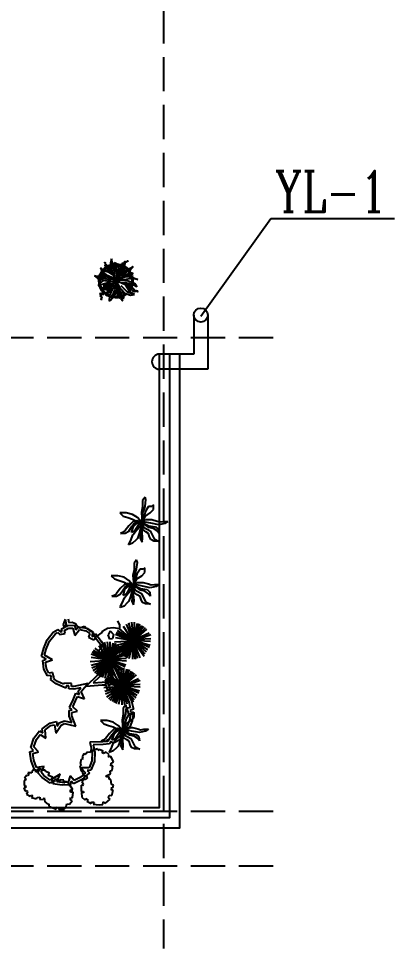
# Model space of a CAD drawing. Header units: millimetres. Extents: x -807114 to -50119, y -468455 to -61603.
# Drawn here: x -237929 to -235184, y -230312 to -223522 of the extents above; entities that cross this region are included whole.
import ezdxf

# ---------------------------------------------------------------- set-up
doc = ezdxf.new("R2010")
doc.units = ezdxf.units.MM
doc.header["$LTSCALE"] = 1000
doc.linetypes.add('DASH', pattern=[0.35, 0.25, -0.1])
for name, color, linetype in [('FF-FIXT', 31, 'Continuous'), ('FF-PLANTS', 86, 'Continuous'), ('PUB_DIM', 3, 'Continuous'), ('TWT_TEXT', 7, 'Continuous'), ('YHJ_符号', 3, 'Continuous'), ('厨卫', 134, 'Continuous'), ('建-轴', 1, 'Continuous')]:
    doc.layers.add(name, color=color, linetype=linetype)
doc.styles.add('_TWT_SERIAL', font='COMPLEX', dxfattribs={"width": 0.8, "height": 3.5, "bigfont": 'HZTXT'})

# ---------------------------------------------------------------- blocks, each defined once
blk = doc.blocks.new('A$C0744269B')
at = {"color": 0, "linetype": 'ByBlock', "extrusion": (0, 0, -1)}
for p, q in [((-359, 432), (-357, 447)), ((-357, 447), (-351, 433)), ((130, 437), (139, 444)), ((139, 444), (135, 433)), ((142, 450), (138, 465)), ((138, 465), (145, 461)), ((158, 448), (143, 448)), ((145, 461), (146, 467)), ((146, 467), (149, 463)), ((149, 463), (158, 470)), ((160, 456), (153, 455)), ((153, 455), (158, 448)), ((158, 470), (154, 459)), ((154, 459), (160, 456)), ((-390, 350), (-370, 351)), ((-373, 341), (-390, 350)), ((-371, 308), (-389, 311)), ((-389, 311), (-375, 299)), ((-375, 299), (-382, 290)), ((-382, 290), (-371, 293)), ((-378, 333), (-373, 341)), ((-369, 337), (-378, 333)), ((-371, 293), (-373, 280)), ((-373, 280), (-351, 291)), ((-371, 425), (-361, 428)), ((-354, 413), (-371, 425)), ((-370, 351), (-371, 362)), ((-371, 362), (-364, 353)), ((-370, 317), (-371, 308)), ((-349, 339), (-370, 323)), ((-370, 323), (-369, 337)), ((-365, 309), (-370, 317)), ((-361, 428), (-366, 433)), ((-366, 433), (-359, 432)), ((-365, 384), (-355, 387)), ((-348, 372), (-365, 384)), ((-357, 320), (-365, 309)), ((-364, 353), (-358, 364)), ((-355, 387), (-360, 392)), ((-360, 392), (-353, 391)), ((-358, 364), (-348, 342)), ((-350, 295), (-357, 320)), ((-354, 224), (-328, 229)), ((-330, 216), (-354, 224)), ((-353, 391), (-351, 406)), ((-351, 433), (-343, 436)), ((-337, 427), (-351, 413)), ((-351, 406), (-345, 392)), ((-343, 436), (-348, 429)), ((-348, 429), (-337, 427)), ((-335, 310), (-347, 307)), ((-347, 307), (-330, 291)), ((-345, 392), (-337, 395)), ((-332, 386), (-345, 372)), ((-337, 395), (-342, 388)), ((-342, 388), (-332, 386)), ((-331, 315), (-341, 319)), ((-341, 319), (-335, 310)), ((-324, 333), (-331, 315)), ((-328, 229), (-331, 244)), ((-331, 244), (-320, 233)), ((-326, 291), (-305, 306)), ((-321, 315), (-324, 333)), ((-312, 317), (-321, 315)), ((-307, 273), (-320, 271)), ((-320, 271), (-304, 254)), ((-320, 233), (-314, 249)), ((-318, 309), (-312, 317)), ((-305, 306), (-318, 309)), ((-314, 249), (-296, 222)), ((-303, 278), (-313, 283)), ((-313, 283), (-307, 273)), ((-295, 296), (-303, 278)), ((-300, 254), (-278, 267)), ((-293, 278), (-295, 296)), ((-284, 279), (-293, 278)), ((-291, 272), (-284, 279)), ((-278, 267), (-291, 272)), ((-220, 209), (-234, 222)), ((-234, 222), (-229, 203)), ((-196, 233), (-220, 209)), ((-204, 202), (-196, 233)), ((49, 329), (40, 345)), ((40, 345), (57, 335)), ((40, 325), (49, 329)), ((50, 322), (40, 325)), ((41, 311), (50, 322)), ((67, 312), (41, 311)), ((57, 335), (63, 344)), ((66, 271), (57, 288)), ((57, 288), (74, 277)), ((57, 267), (66, 271)), ((67, 264), (57, 267)), ((58, 254), (67, 264)), ((85, 254), (58, 254)), ((68, 398), (60, 397)), ((60, 397), (68, 393)), ((68, 393), (60, 387)), ((60, 387), (77, 381)), ((63, 344), (63, 332)), ((63, 332), (75, 338)), ((75, 401), (67, 412)), ((67, 412), (68, 398)), ((75, 338), (71, 314)), ((74, 277), (80, 286)), ((81, 405), (75, 401)), ((77, 317), (76, 292)), ((88, 309), (77, 317)), ((79, 398), (81, 405)), ((89, 400), (79, 398)), ((79, 290), (105, 284)), ((80, 383), (89, 400)), ((80, 286), (80, 275)), ((80, 275), (92, 280)), ((84, 353), (83, 335)), ((92, 348), (84, 353)), ((85, 333), (105, 329)), ((96, 382), (88, 387)), ((88, 387), (89, 369)), ((90, 320), (88, 309)), ((92, 280), (88, 256)), ((94, 310), (90, 320)), ((91, 367), (111, 364)), ((94, 356), (92, 348)), ((97, 348), (94, 356)), ((113, 317), (94, 310)), ((97, 391), (96, 382)), ((101, 383), (97, 391)), ((111, 353), (97, 348)), ((99, 296), (109, 297)), ((105, 284), (99, 296)), ((105, 329), (100, 338)), ((100, 338), (107, 338)), ((115, 390), (101, 383)), ((101, 302), (113, 317)), ((109, 297), (101, 302)), ((102, 342), (111, 353)), ((107, 338), (102, 342)), ((105, 373), (113, 374)), ((111, 364), (105, 373)), ((107, 378), (115, 390)), ((113, 374), (107, 378)), ((121, 408), (112, 413)), ((112, 413), (113, 395)), ((116, 393), (135, 390)), ((123, 424), (119, 439)), ((119, 439), (126, 436)), ((122, 416), (121, 408)), ((126, 409), (122, 416)), ((139, 423), (124, 422)), ((126, 436), (127, 442)), ((139, 415), (126, 409)), ((127, 442), (130, 437)), ((130, 399), (137, 400)), ((135, 390), (130, 399)), ((131, 403), (139, 415)), ((137, 400), (131, 403)), ((141, 431), (134, 429)), ((134, 429), (139, 423)), ((135, 433), (141, 431)), ((404, 239), (394, 238)), ((394, 238), (405, 224)), ((407, 242), (400, 246)), ((400, 246), (404, 239)), ((415, 255), (407, 242)), ((408, 224), (426, 232)), ((417, 223), (408, 207)), ((415, 241), (415, 255)), ((422, 241), (415, 241)), ((417, 236), (422, 241)), ((426, 232), (417, 236)), ((421, 214), (417, 223)), ((427, 242), (437, 243)), ((441, 229), (427, 242)), ((437, 243), (433, 250)), ((433, 250), (440, 247)), ((440, 247), (444, 261)), ((444, 261), (447, 247)), ((459, 239), (444, 228)), ((447, 247), (456, 248)), ((456, 248), (450, 242)), ((450, 242), (459, 239)), ((467, 233), (473, 247)), ((479, 222), (467, 230)), ((473, 247), (477, 240)), ((477, 240), (480, 245)), ((486, 227), (479, 230)), ((479, 230), (479, 222)), ((480, 245), (481, 239)), ((481, 239), (492, 240)), ((492, 240), (482, 233)), ((482, 233), (486, 227)), ((497, 243), (503, 257)), ((510, 232), (497, 240)), ((503, 257), (507, 250)), ((507, 250), (511, 255)), ((516, 237), (510, 240)), ((510, 240), (510, 232)), ((511, 255), (511, 249)), ((511, 249), (522, 250)), ((522, 250), (512, 243)), ((512, 243), (516, 237)), ((-335, 205), (-330, 216)), ((-323, 211), (-335, 205)), ((-297, 172), (-325, 156)), ((-325, 156), (-291, 156)), ((-322, 194), (-323, 211)), ((-298, 218), (-322, 194)), ((-290, 180), (-306, 185)), ((-306, 185), (-297, 172)), ((-261, 133), (-302, 115)), ((-302, 115), (-282, 105)), ((-282, 105), (-294, 94)), ((-294, 94), (-278, 94)), ((-255, 178), (-292, 203)), ((-292, 203), (-290, 180)), ((-291, 156), (-291, 137)), ((-291, 137), (-281, 153)), ((-281, 153), (-268, 134)), ((-278, 94), (-280, 62)), ((-280, 62), (-261, 91)), ((-268, 134), (-253, 172)), ((-261, 91), (-245, 81)), ((-231, 99), (-255, 133)), ((-245, 81), (-253, 99)), ((-253, 99), (-231, 99)), ((-229, 203), (-251, 207)), ((-251, 207), (-234, 169)), ((-212, 137), (-240, 121)), ((-240, 121), (-207, 121)), ((-228, 167), (-185, 177)), ((-205, 146), (-221, 151)), ((-221, 151), (-212, 137)), ((-170, 144), (-207, 168)), ((-207, 168), (-205, 146)), ((-207, 121), (-206, 102)), ((-206, 102), (-196, 118)), ((-188, 199), (-204, 202)), ((-203, 191), (-188, 199)), ((-185, 177), (-203, 191)), ((-196, 118), (-183, 100)), ((-183, 100), (-168, 138)), ((-154, 111), (-176, 115)), ((-176, 115), (-159, 77)), ((-145, 117), (-159, 130)), ((-159, 130), (-154, 111)), ((-153, 75), (-110, 85)), ((-142, 119), (-145, 117)), ((-128, 99), (-123, 101)), ((-110, 85), (-128, 99)), ((252, 104), (225, 84)), ((225, 84), (242, 79)), ((242, 79), (234, 69)), ((234, 69), (246, 72)), ((266, 141), (242, 137)), ((242, 137), (266, 128)), ((246, 72), (250, 48)), ((250, 48), (259, 72)), ((281, 83), (257, 104)), ((259, 72), (273, 67)), ((266, 128), (261, 114)), ((261, 114), (273, 123)), ((274, 145), (264, 153)), ((264, 153), (266, 141)), ((264, 79), (281, 83)), ((273, 67), (264, 79)), ((273, 123), (277, 106)), ((279, 162), (274, 145)), ((277, 106), (299, 129)), ((298, 134), (279, 162)), ((310, 118), (282, 98)), ((282, 98), (299, 94)), ((299, 94), (292, 84)), ((292, 84), (304, 86)), ((311, 160), (297, 157)), ((297, 157), (310, 151)), ((310, 151), (298, 139)), ((298, 139), (329, 132)), ((304, 86), (308, 62)), ((322, 166), (306, 185)), ((306, 185), (311, 160)), ((308, 62), (317, 86)), ((338, 97), (315, 119)), ((317, 86), (331, 81)), ((331, 174), (322, 166)), ((322, 93), (338, 97)), ((331, 81), (322, 93)), ((330, 162), (331, 174)), ((347, 167), (330, 162)), ((333, 135), (347, 167)), ((335, 188), (348, 191)), ((357, 173), (335, 188)), ((348, 191), (342, 199)), ((342, 199), (351, 197)), ((351, 197), (354, 216)), ((368, 171), (353, 152)), ((354, 216), (362, 198)), ((354, 148), (372, 129)), ((378, 189), (361, 172)), ((362, 198), (372, 201)), ((372, 201), (365, 192)), ((365, 192), (378, 189)), ((372, 159), (368, 171)), ((381, 167), (372, 159)), ((372, 129), (374, 142)), ((374, 142), (382, 137)), ((378, 156), (381, 167)), ((397, 151), (378, 156)), ((379, 146), (397, 151)), ((382, 137), (379, 146)), ((395, 197), (383, 183)), ((384, 180), (397, 165)), ((398, 188), (395, 197)), ((397, 165), (399, 175)), ((404, 194), (398, 188)), ((399, 175), (405, 171)), ((402, 186), (404, 194)), ((417, 182), (402, 186)), ((403, 178), (417, 182)), ((405, 171), (403, 178)), ((409, 204), (423, 191)), ((427, 220), (421, 214)), ((423, 191), (423, 201)), ((423, 201), (430, 198)), ((426, 212), (427, 220)), ((441, 209), (426, 212)), ((427, 204), (441, 209)), ((430, 198), (427, 204)), ((-384, -132), (-412, -148)), ((-412, -148), (-378, -148)), ((-377, -124), (-393, -119)), ((-393, -119), (-384, -132)), ((-342, -126), (-379, -101)), ((-379, -101), (-377, -124)), ((-378, -148), (-378, -167)), ((-378, -167), (-368, -151)), ((-368, -151), (-355, -170)), ((-355, -170), (-339, -131)), ((-307, -147), (-348, -165)), ((-348, -165), (-327, -175)), ((-327, -175), (-340, -186)), ((-340, -186), (-324, -186)), ((-316, -101), (-338, -97)), ((-338, -97), (-321, -135)), ((-324, -186), (-325, -218)), ((-325, -218), (-307, -190)), ((-306, -95), (-320, -82)), ((-320, -82), (-316, -101)), ((-315, -136), (-272, -127)), ((-307, -190), (-291, -199)), ((-283, -71), (-306, -95)), ((-277, -181), (-301, -148)), ((-299, -182), (-277, -181)), ((-291, -199), (-299, -182)), ((-291, -102), (-283, -71)), ((-275, -105), (-291, -102)), ((-290, -113), (-275, -105)), ((-272, -127), (-290, -113)), ((36, -196), (54, -195)), ((59, -221), (36, -196)), ((54, -195), (48, -184)), ((48, -184), (60, -189)), ((60, -189), (69, -166)), ((91, -207), (64, -223)), ((69, -166), (72, -192)), ((72, -192), (87, -190)), ((87, -190), (75, -200)), ((75, -200), (91, -207)), ((93, -227), (84, -213)), ((84, -213), (116, -213)), ((119, -217), (125, -251)), ((258, -117), (242, -111)), ((242, -111), (248, -142)), ((253, -144), (287, -144)), ((266, -114), (258, -102)), ((258, -102), (258, -117)), ((288, -100), (266, -114)), ((300, -138), (272, -158)), ((272, -158), (289, -162)), ((276, -131), (288, -127)), ((287, -144), (276, -131)), ((277, -122), (288, -100)), ((288, -127), (277, -122)), ((289, -162), (282, -172)), ((282, -172), (294, -170)), ((294, -170), (298, -194)), ((298, -194), (307, -170)), ((328, -159), (305, -137)), ((307, -170), (321, -174)), ((312, -162), (328, -159)), ((321, -174), (312, -162)), ((333, -119), (317, -112)), ((317, -112), (323, -143)), ((328, -146), (362, -146)), ((341, -116), (333, -104)), ((333, -104), (333, -119)), ((363, -102), (341, -116)), ((372, -150), (347, -171)), ((347, -175), (363, -206)), ((351, -132), (363, -129)), ((362, -146), (351, -132)), ((352, -124), (363, -102)), ((363, -129), (352, -124)), ((363, -206), (370, -190)), ((370, -190), (379, -199)), ((373, -168), (372, -150)), ((386, -160), (373, -168)), ((379, -199), (378, -186)), ((378, -186), (402, -186)), ((380, -173), (386, -160)), ((402, -186), (380, -173)), ((-262, -425), (-278, -429)), ((-278, -429), (-271, -434)), ((-271, -434), (-276, -437)), ((-276, -437), (-271, -438)), ((-259, -368), (-273, -370)), ((-273, -370), (-259, -376)), ((-271, -438), (-273, -449)), ((-273, -449), (-265, -440)), ((-265, -440), (-260, -445)), ((-263, -342), (-249, -337)), ((-249, -344), (-263, -342)), ((-248, -397), (-263, -401)), ((-263, -401), (-257, -406)), ((-259, -376), (-262, -384)), ((-262, -384), (-255, -379)), ((-257, -406), (-262, -409)), ((-262, -409), (-256, -410)), ((-260, -445), (-262, -438)), ((-262, -438), (-254, -439)), ((-254, -366), (-260, -361)), ((-260, -361), (-259, -368)), ((-254, -439), (-260, -426)), ((-256, -410), (-259, -421)), ((-259, -421), (-251, -412)), ((-255, -379), (-253, -388)), ((-252, -356), (-254, -366)), ((-253, -388), (-240, -375)), ((-249, -337), (-252, -329)), ((-252, -329), (-245, -334)), ((-240, -372), (-252, -356)), ((-251, -412), (-246, -416)), ((-250, -351), (-249, -344)), ((-244, -347), (-250, -351)), ((-246, -416), (-247, -410)), ((-247, -410), (-240, -411)), ((-240, -411), (-246, -398)), ((-245, -334), (-243, -324)), ((-241, -356), (-244, -347)), ((-243, -324), (-230, -337)), ((-230, -340), (-241, -356)), ((-225, -317), (-238, -319)), ((-238, -319), (-225, -325)), ((-231, -349), (-214, -342)), ((-223, -355), (-231, -349)), ((-230, -360), (-223, -355)), ((-221, -360), (-230, -360)), ((-225, -325), (-228, -333)), ((-228, -333), (-221, -328)), ((-220, -315), (-226, -310)), ((-226, -310), (-225, -317)), ((-221, -328), (-219, -337)), ((-221, -374), (-221, -360)), ((-214, -362), (-221, -374)), ((-217, -305), (-220, -315)), ((-219, -337), (-206, -324)), ((-206, -321), (-217, -305)), ((-196, -288), (-215, -288)), ((-215, -288), (-198, -298)), ((-208, -366), (-214, -362)), ((-212, -343), (-200, -360)), ((-200, -360), (-210, -359)), ((-210, -359), (-208, -366)), ((-198, -298), (-203, -308)), ((-203, -308), (-193, -303)), ((-190, -286), (-196, -279)), ((-196, -279), (-196, -288)), ((-193, -303), (-192, -316)), ((-192, -316), (-173, -301)), ((-184, -273), (-190, -286)), ((-173, -297), (-184, -273)), ((-173, -308), (-151, -296)), ((-161, -314), (-173, -308)), ((-170, -321), (-161, -314)), ((-159, -320), (-170, -321)), ((-157, -340), (-159, -320)), ((-157, -266), (-135, -254)), ((-145, -272), (-157, -266)), ((-149, -323), (-157, -340)), ((-154, -279), (-145, -272)), ((-143, -278), (-154, -279)), ((-141, -327), (-149, -323)), ((-148, -298), (-131, -318)), ((-131, -318), (-145, -318)), ((-145, -318), (-141, -327)), ((-141, -298), (-143, -278)), ((-133, -281), (-141, -298)), ((-124, -285), (-133, -281)), ((-132, -256), (-115, -276)), ((-115, -276), (-128, -276)), ((-128, -276), (-124, -285)), ((31, -259), (48, -258)), ((53, -284), (31, -259)), ((48, -258), (43, -247)), ((43, -247), (54, -252)), ((54, -252), (63, -229)), ((86, -270), (58, -286)), ((63, -229), (67, -255)), ((67, -255), (81, -253)), ((81, -253), (70, -263)), ((70, -263), (86, -270)), ((79, -230), (93, -227)), ((92, -236), (79, -230)), ((82, -260), (92, -236)), ((102, -245), (82, -260)), ((106, -310), (83, -284)), ((83, -284), (101, -284)), ((84, -345), (99, -342)), ((98, -351), (84, -345)), ((88, -375), (98, -351)), ((107, -360), (88, -375)), ((99, -342), (89, -328)), ((89, -328), (121, -328)), ((101, -284), (95, -272)), ((95, -272), (107, -277)), ((109, -255), (102, -245)), ((107, -277), (116, -255)), ((114, -370), (107, -360)), ((110, -242), (109, -255)), ((125, -251), (110, -242)), ((138, -296), (111, -312)), ((116, -357), (114, -370)), ((116, -255), (119, -280)), ((131, -365), (116, -357)), ((140, -374), (116, -383)), ((116, -383), (127, -390)), ((119, -280), (134, -279)), ((127, -390), (120, -396)), ((120, -396), (129, -396)), ((134, -279), (122, -288)), ((122, -288), (138, -296)), ((146, -337), (124, -314)), ((124, -332), (131, -365)), ((125, -309), (145, -281)), ((129, -396), (128, -415)), ((128, -415), (139, -399)), ((139, -399), (149, -405)), ((157, -394), (144, -374)), ((149, -405), (144, -394)), ((144, -394), (157, -394)), ((145, -281), (149, -298)), ((162, -408), (145, -419)), ((145, -419), (154, -422)), ((150, -320), (146, -337)), ((149, -298), (159, -290)), ((154, -422), (149, -427)), ((149, -427), (156, -427)), ((162, -329), (150, -320)), ((156, -427), (157, -441)), ((159, -290), (157, -302)), ((157, -302), (181, -306)), ((181, -306), (157, -315)), ((157, -315), (162, -329)), ((157, -441), (164, -427)), ((171, -405), (164, -389)), ((164, -427), (172, -431)), ((165, -386), (181, -375)), ((177, -422), (165, -408)), ((167, -423), (177, -422)), ((172, -431), (167, -423)), ((176, -397), (171, -405)), ((181, -404), (176, -397)), ((181, -375), (180, -385)), ((180, -385), (187, -382)), ((196, -395), (181, -396)), ((181, -396), (181, -404)), ((187, -382), (184, -388)), ((184, -388), (196, -395)), ((210, -446), (193, -456)), ((193, -456), (203, -460)), ((203, -460), (198, -465)), ((198, -465), (205, -464)), ((205, -464), (206, -478)), ((206, -478), (213, -465)), ((225, -460), (213, -446)), ((213, -465), (220, -468)), ((216, -461), (225, -460)), ((220, -468), (216, -461)), ((249, -448), (235, -453)), ((235, -456), (237, -471)), ((237, -471), (243, -465)), ((243, -465), (245, -470)), ((245, -470), (247, -465)), ((247, -456), (249, -448)), ((254, -454), (247, -456)), ((247, -465), (257, -468)), ((249, -459), (254, -454)), ((257, -468), (249, -459)), ((262, -472), (265, -487)), ((276, -464), (263, -470)), ((265, -487), (270, -481)), ((270, -481), (273, -486)), ((273, -486), (274, -481)), ((274, -481), (285, -484)), ((275, -472), (276, -464)), ((281, -471), (275, -472)), ((277, -475), (281, -471)), ((285, -484), (277, -475))]:
    blk.add_line(p, q, dxfattribs=at)
at = {"color": 0, "extrusion": (0, 0, -1)}
for p, q in [((-158, 344), (-165, 480)), ((-142, 112), (-227, 297)), ((-227, 297), (-99, 210)), ((-102, 215), (-158, 344)), ((28, 242), (11, 169)), ((25, 73), (56, 241)), ((31, 343), (28, 242)), ((56, 241), (31, 343)), ((135, 306), (54, 174)), ((87, 157), (207, 289)), ((169, 427), (135, 306)), ((140, 215), (180, 309)), ((180, 309), (169, 427)), ((207, 289), (342, 333)), ((325, 254), (231, 93)), ((436, 318), (325, 254)), ((342, 333), (436, 318)), ((-405, 75), (-428, 113)), ((-428, 113), (-354, 83)), ((-326, 4), (-405, 75)), ((-354, 83), (-222, 38)), ((-260, -17), (-326, 4)), ((-290, -21), (-160, 10)), ((-152, 31), (-239, 100)), ((-239, 100), (-139, 64)), ((-222, 38), (-109, 12)), ((0, 0), (-184, -88)), ((-160, 10), (-79, 13)), ((-137, 16), (-152, 31)), ((3, 17), (-142, 112)), ((-139, 64), (-41, 52)), ((-40, 125), (-102, 215)), ((-85, -178), (0, 0)), ((-79, 13), (0, 0)), ((0, 0), (-40, 125)), ((0, 0), (87, 157)), ((112, 38), (0, 0)), ((198, -30), (0, 0)), ((0, 0), (62, -139)), ((66, -19), (0, 0)), ((0, 0), (20, -147)), ((54, 174), (24, 72)), ((231, 93), (112, 38)), ((255, 45), (142, 52)), ((408, 83), (255, 45)), ((289, -9), (440, 45)), ((496, 139), (408, 83)), ((440, 45), (496, 139)), ((-512, -123), (-440, -66)), ((-455, -108), (-512, -123)), ((-322, -110), (-455, -108)), ((-440, -66), (-290, -21)), ((-375, -314), (-323, -195)), ((-323, -195), (-244, -128)), ((-184, -88), (-322, -110)), ((-244, -128), (-57, -27)), ((-96, -160), (-166, -228)), ((-119, -316), (-85, -178)), ((20, -147), (-6, -285)), ((53, -292), (19, -154)), ((62, -139), (157, -270)), ((138, -98), (66, -19)), ((102, -53), (221, -110)), ((128, -22), (289, -9)), ((187, -266), (138, -98)), ((289, -182), (150, -76)), ((153, -141), (222, -243)), ((353, -59), (198, -30)), ((221, -110), (355, -101)), ((331, -262), (289, -182)), ((515, -41), (353, -59)), ((355, -101), (515, -41)), ((-166, -228), (-288, -263)), ((-288, -263), (-159, -261)), ((-159, -261), (-108, -238)), ((-133, -437), (-119, -316)), ((-112, -529), (-133, -437)), ((-6, -285), (-98, -451)), ((5, -395), (-43, -447)), ((-43, -447), (36, -405)), ((5, -229), (5, -395)), ((36, -405), (53, -292)), ((157, -270), (204, -441)), ((204, -441), (187, -266)), ((222, -243), (404, -348)), ((404, -348), (331, -262)), ((-98, -451), (-112, -529))]:
    blk.add_line(p, q, dxfattribs=at)
at = {"color": 250, "extrusion": (0, 0, -1)}
for p, q in [((-122, 146), (-182, 246)), ((-80, 318), (-134, 408)), ((-38, 207), (-80, 318)), ((269, 264), (120, 108)), ((396, 311), (269, 264)), ((-59, 90), (-122, 146)), ((-14, 88), (-38, 207)), ((-397, -80), (-455, -91)), ((-251, -53), (-397, -80)), ((-375, -314), (-314, -215)), ((-314, -215), (-245, -159)), ((-170, -208), (-271, -235)), ((-112, -17), (-251, -53)), ((-82, -152), (-170, -208)), ((-106, -94), (-49, -73)), ((-23, -110), (-49, -271)), ((35, -29), (87, -103)), ((87, -103), (143, -215)), ((168, -119), (236, -216)), ((236, -216), (327, -283)), ((-271, -235), (-375, -314)), ((-112, -399), (-118, -457)), ((-49, -271), (-112, -399))]:
    blk.add_line(p, q, dxfattribs=at)
at = {"color": 250, "linetype": 'ByBlock', "extrusion": (0, 0, -1)}
blk.add_line((-245, -159), (-106, -94), dxfattribs=at)
at = {"color": 0}
blk.add_ellipse((-440, 118), major_axis=(-140, 435), ratio=0.990582, start_param=4.181898, end_param=5.319375, dxfattribs=at)
at = {"color": 250, "linetype": 'ByBlock'}
for centre, major_axis, start_param, end_param in [((-7, -7), (386, 124), 1.654863, 2.552642), ((-7, -7), (359, 115), 1.660921, 2.566933), ((-7, -7), (385, 125), 0.846774, 1.438868), ((-7, -7), (359, 115), 0.865416, 1.40833), ((-7, -7), (267, 267), 0.151631, 0.281239), ((-7, -7), (286, 286), 0.080212, 0.299878), ((-7, -7), (286, 286), 5.70879, 6.146281), ((-7, -7), (286, 286), 2.150878, 2.47792), ((-7, -7), (267, 267), 2.190322, 2.486133), ((-7, -7), (267, 267), 5.723865, 6.103747), ((-7, -7), (267, 267), 5.397197, 5.538305), ((-7, -7), (286, 286), 5.391682, 5.579551), ((-7, -7), (286, 286), 2.610321, 2.968412), ((-7, -7), (267, 267), 2.635733, 2.906746), ((-7, -7), (267, 267), 4.928983, 5.22161), ((-7, -7), (286, 286), 4.881681, 5.305549), ((-7, -7), (385, 126), 3.536726, 4.095681), ((-7, -7), (360, 114), 3.542796, 4.065428), ((-7, -7), (286, 286), 3.759892, 3.90211), ((-7, -7), (267, 267), 3.794436, 3.938848), ((-7, -7), (286, 286), 3.972707, 4.400456), ((12, -1), (267, 267), 4.101574, 4.41923), ((-7, -7), (286, 286), 4.447205, 4.741499), ((-7, -7), (267, 267), 4.515141, 4.708751)]:
    blk.add_ellipse(centre, major_axis=major_axis, ratio=1, start_param=start_param, end_param=end_param, dxfattribs=at)
blk = doc.blocks.new('A$C6C2A2E21')
at = {"color": 3}
for p, q in [((66.2, 885.2, 0), (163.7, 799.3, 0)), ((76, 896.9, 0), (163.6, 796.2, 0)), ((103.6, 914.9, 0), (158.3, 799.2, 0)), ((115.9, 926.9, 0), (164.4, 796.1, 0)), ((145.9, 926.5, 0), (153.9, 795.7, 0)), ((243.8, 897.2, 0), (154.3, 798.4, 0)), ((193.9, 922.6, 0), (154.7, 793.2, 0)), ((207.9, 917.9, 0), (156.3, 796.8, 0)), ((164.7, 926, 0), (156.6, 795.6, 0)), ((256.4, 884.9, 0), (159.7, 797.9, 0)), ((225.4, 906, 0), (160, 798.2, 0)), ((33.6, 827.8, 0), (163, 800.1, 0)), ((35.4, 846, 0), (157.3, 797.9, 0)), ((38.7, 842.2, 0), (158.9, 798, 0)), ((47.5, 860.1, 0), (161.5, 797.3, 0)), ((56.1, 873.9, 0), (157.9, 799, 0)), ((285.3, 850.3, 0), (157.9, 799, 0)), ((289.4, 830.7, 0), (158.6, 799.2, 0)), ((274, 878.2, 0), (161.1, 797.4, 0)), ((294.5, 815.8, 0), (162, 798.7, 0)), ((409.4, 819.9, 0), (497, 719.2, 0)), ((437, 837.9, 0), (491.6, 722.3, 0)), ((449.2, 849.9, 0), (497.7, 719.1, 0)), ((479.3, 849.5, 0), (487.3, 718.7, 0)), ((577.2, 820.2, 0), (487.7, 721.4, 0)), ((527.3, 845.6, 0), (488, 716.2, 0)), ((541.3, 840.9, 0), (489.7, 719.8, 0)), ((498.1, 849.1, 0), (490, 718.7, 0)), ((558.8, 829, 0), (493.4, 721.2, 0)), ((24.1, 805.3, 0), (144.3, 804.4, 0)), ((24.4, 785.6, 0), (162, 800.6, 0)), ((27.7, 763.5, 0), (161.2, 800.4, 0)), ((38.1, 747.6, 0), (164.5, 802.2, 0)), ((52.3, 725.9, 0), (163.9, 798.1, 0)), ((69.8, 694.9, 0), (161, 799.3, 0)), ((85.8, 682.8, 0), (159.2, 797.6, 0)), ((98.3, 675.6, 0), (162.5, 796.4, 0)), ((112.4, 669.4, 0), (164, 799.2, 0)), ((136.7, 669.3, 0), (156.7, 801.4, 0)), ((290.3, 770.5, 0), (154, 799.5, 0)), ((285.3, 752.7, 0), (158.1, 797.8, 0)), ((295.1, 796, 0), (158.2, 798.9, 0)), ((277.3, 736.9, 0), (158.3, 801.6, 0)), ((290.9, 814.4, 0), (158.5, 798.4, 0)), ((194, 667.9, 0), (158.9, 801.5, 0)), ((167.3, 662.2, 0), (159, 798.8, 0)), ((159.2, 799.9, 0), (237.2, 681, 0)), ((267.7, 721.3, 0), (159.8, 796.3, 0)), ((250.7, 696.8, 0), (160.1, 798.6, 0)), ((214.9, 673.8, 0), (160.6, 799.4, 0)), ((259.3, 708.6, 0), (161.1, 797.7, 0)), ((258.7, 749.9, 0), (307.2, 619, 0)), ((288.7, 749.5, 0), (296.8, 618.6, 0)), ((307.5, 749, 0), (299.5, 618.6, 0)), ((366.9, 750.8, 0), (496.4, 723.1, 0)), ((368.8, 769, 0), (490.7, 720.9, 0)), ((372.1, 765.2, 0), (492.3, 721, 0)), ((380.9, 783.1, 0), (494.9, 720.3, 0)), ((389.4, 796.9, 0), (491.3, 722, 0)), ((399.6, 808.2, 0), (497.1, 722.3, 0)), ((618.6, 773.3, 0), (491.3, 722, 0)), ((622.8, 753.7, 0), (492, 722.2, 0)), ((589.8, 807.9, 0), (493, 720.9, 0)), ((607.3, 801.2, 0), (494.4, 720.4, 0)), ((547.1, 758.6, 0), (601.1, 785.8, 0)), ((555.4, 730.7, 0), (547.1, 758.6, 0)), ((570.3, 748.6, 0), (608, 767.6, 0)), ((583.1, 705.5, 0), (570.3, 748.6, 0)), ((601.1, 785.8, 0), (660.1, 801.2, 0)), ((608, 767.6, 0), (647.2, 777.8, 0)), ((647.2, 777.8, 0), (655.4, 752.1, 0)), ((655.4, 752.1, 0), (696.1, 764.3, 0)), ((660.1, 801.2, 0), (668.1, 776.1, 0)), ((668.1, 776.1, 0), (678.5, 779.2, 0)), ((678.5, 779.2, 0), (681.2, 800.4, 0)), ((681.2, 800.4, 0), (743.4, 790.3, 0)), ((696.1, 764.3, 0), (697.9, 778.1, 0)), ((697.9, 778.1, 0), (738.5, 771.4, 0)), ((738.5, 771.4, 0), (783, 755.5, 0)), ((743.4, 790.3, 0), (799.9, 770.1, 0)), ((783, 755.5, 0), (789.8, 721.1, 0)), ((799.9, 770.1, 0), (805.5, 741.9, 0)), ((817.1, 742.9, 0), (822.2, 761.5, 0)), ((822.2, 761.5, 0), (877.4, 711.5, 0)), ((45.4, 702, 0), (12.9, 687.1, 0)), ((69.2, 702.2, 0), (37.2, 701.9, 0)), ((62.7, 653.5, 0), (69.2, 702.2, 0)), ((190.3, 683, 0), (304.3, 620.2, 0)), ((198.9, 696.8, 0), (300.7, 621.9, 0)), ((209, 708.1, 0), (306.5, 622.2, 0)), ((218.9, 719.8, 0), (306.4, 619.1, 0)), ((246.5, 737.8, 0), (301.1, 622.2, 0)), ((386.6, 720.1, 0), (297.1, 621.3, 0)), ((336.8, 745.5, 0), (297.5, 616.1, 0)), ((350.8, 740.8, 0), (299.2, 619.8, 0)), ((399.2, 707.9, 0), (302.5, 620.9, 0)), ((368.3, 729, 0), (302.9, 621.1, 0)), ((416.8, 701.1, 0), (303.9, 620.3, 0)), ((357.4, 728.3, 0), (477.7, 727.4, 0)), ((357.7, 708.6, 0), (495.3, 723.6, 0)), ((361.1, 686.5, 0), (494.5, 723.4, 0)), ((371.4, 670.6, 0), (497.8, 725.2, 0)), ((385.7, 648.9, 0), (497.2, 721.1, 0)), ((403.1, 617.9, 0), (494.4, 722.3, 0)), ((419.1, 605.8, 0), (492.5, 720.7, 0)), ((431.6, 598.6, 0), (495.9, 719.4, 0)), ((445.8, 592.4, 0), (497.4, 722.2, 0)), ((470.1, 592.3, 0), (490, 724.4, 0)), ((474, 638, 0), (497.5, 699, 0)), ((623.7, 693.5, 0), (487.4, 722.5, 0)), ((618.7, 675.7, 0), (491.4, 720.8, 0)), ((610.7, 659.9, 0), (491.6, 724.6, 0)), ((628.5, 719, 0), (491.6, 721.9, 0)), ((624.3, 737.4, 0), (491.9, 721.4, 0)), ((527.4, 590.9, 0), (492.3, 724.5, 0)), ((500.7, 585.2, 0), (492.4, 721.8, 0)), ((492.5, 722.9, 0), (570.5, 604, 0)), ((601, 644.3, 0), (493.1, 719.3, 0)), ((584, 619.8, 0), (493.5, 721.7, 0)), ((548.3, 596.8, 0), (493.9, 722.4, 0)), ((592.6, 631.6, 0), (494.5, 720.7, 0)), ((627.9, 738.8, 0), (495.4, 721.7, 0)), ((496.5, 642.5, 0), (514.6, 689.5, 0)), ((497.5, 699, 0), (526.2, 736.6, 0)), ((514.6, 689.5, 0), (534.2, 715.2, 0)), ((526.2, 736.6, 0), (555.4, 730.7, 0)), ((534.2, 715.2, 0), (583.1, 705.5, 0)), ((789.8, 721.1, 0), (832.3, 724.8, 0)), ((805.5, 741.9, 0), (817.1, 742.9, 0)), ((832.3, 724.8, 0), (832.6, 726, 0)), ((832.6, 726, 0), (861.9, 699.4, 0)), ((861.9, 699.4, 0), (884.4, 657.5, 0)), ((877.4, 711.5, 0), (907.5, 655.3, 0)), ((66.9, 612.3, 0), (62.7, 653.5, 0)), ((87.9, 578, 0), (66.9, 612.3, 0)), ((86.9, 630.4, 0), (114.1, 655.7, 0)), ((86.9, 630.4, 0), (115.1, 615, 0)), ((114.1, 655.7, 0), (144.9, 647.1, 0)), ((148.9, 628.6, 0), (115.1, 615, 0)), ((144.9, 647.1, 0), (148.9, 628.6, 0)), ((166.9, 628.2, 0), (287.2, 627.4, 0)), ((167.2, 608.5, 0), (304.8, 623.6, 0)), ((170.6, 586.4, 0), (304, 623.3, 0)), ((176.4, 650.7, 0), (305.9, 623.1, 0)), ((178.2, 669, 0), (300.1, 620.9, 0)), ((180.9, 570.6, 0), (307.3, 625.1, 0)), ((181.5, 665.1, 0), (301.7, 621, 0)), ((195.2, 548.8, 0), (306.7, 621, 0)), ((212.6, 517.8, 0), (303.8, 622.2, 0)), ((228.6, 505.8, 0), (302, 620.6, 0)), ((241.1, 498.5, 0), (305.3, 619.3, 0)), ((255.2, 492.3, 0), (306.9, 622.1, 0)), ((279.5, 492.3, 0), (299.5, 624.3, 0)), ((433.1, 593.4, 0), (296.9, 622.5, 0)), ((428.1, 673.3, 0), (300.7, 621.9, 0)), ((428.2, 575.6, 0), (300.9, 620.7, 0)), ((420.1, 559.8, 0), (301.1, 624.6, 0)), ((438, 618.9, 0), (301.1, 621.9, 0)), ((433.7, 637.3, 0), (301.3, 621.4, 0)), ((432.3, 653.7, 0), (301.4, 622.1, 0)), ((336.9, 490.8, 0), (301.8, 624.5, 0)), ((310.1, 485.1, 0), (301.8, 621.7, 0)), ((302, 622.8, 0), (380, 503.9, 0)), ((410.5, 544.2, 0), (302.6, 619.3, 0)), ((393.5, 519.7, 0), (302.9, 621.6, 0)), ((357.7, 496.7, 0), (303.4, 622.3, 0)), ((402.1, 531.6, 0), (303.9, 620.6, 0)), ((437.3, 638.7, 0), (304.9, 621.6, 0)), ((459.9, 612.7, 0), (490.1, 621.1, 0)), ((462.8, 571.7, 0), (459.9, 612.7, 0)), ((490.1, 621.1, 0), (474, 638, 0)), ((526.3, 611.1, 0), (496.5, 642.5, 0)), ((884.4, 657.5, 0), (862, 629.7, 0)), ((862, 629.7, 0), (894.4, 612.9, 0)), ((907.5, 655.3, 0), (891.9, 636, 0)), ((891.9, 636, 0), (912.4, 625.3, 0)), ((894.4, 612.9, 0), (898.6, 577.6, 0)), ((912.4, 625.3, 0), (918, 579, 0)), ((991.8, 622.3, 0), (974.1, 600.9, 0)), ((1003.4, 616.8, 0), (991.8, 622.3, 0)), ((1010.7, 625, 0), (1003.4, 616.8, 0)), ((1044.8, 654.7, 0), (1003.6, 634.5, 0)), ((1003.6, 634.5, 0), (1010.7, 625, 0)), ((1054.3, 637.9, 0), (1044.8, 654.7, 0)), ((1073.3, 636.3, 0), (1054.3, 637.9, 0)), ((1072.8, 650.7, 0), (1073.3, 636.3, 0)), ((1106.1, 644.7, 0), (1072.8, 650.7, 0)), ((1110.7, 630.9, 0), (1106.1, 644.7, 0)), ((1131.3, 632.1, 0), (1110.7, 630.9, 0)), ((1146.9, 600.9, 0), (1131.3, 632.1, 0)), ((1154.3, 623, 0), (1156.9, 603.3, 0)), ((1170.1, 623, 0), (1154.3, 623, 0)), ((1173.1, 635, 0), (1170.1, 623, 0)), ((1209, 640.5, 0), (1173.1, 635, 0)), ((1215, 655.5, 0), (1209, 640.5, 0)), ((1233.4, 651.3, 0), (1215, 655.5, 0)), ((1229.3, 642.2, 0), (1233.4, 651.3, 0)), ((1249.6, 640.8, 0), (1229.3, 642.2, 0)), ((1251.7, 653.2, 0), (1249.6, 640.8, 0)), ((1289.7, 643.8, 0), (1251.7, 653.2, 0)), ((1287.6, 624.1, 0), (1289.7, 643.8, 0)), ((1307.5, 617.7, 0), (1287.6, 624.1, 0)), ((1315.6, 630.4, 0), (1307.5, 617.7, 0)), ((1346.3, 597.8, 0), (1315.6, 630.4, 0)), ((99.9, 571.9, 0), (87.9, 578, 0)), ((134.8, 522.2, 0), (99.9, 571.9, 0)), ((106.8, 524.7, 0), (161.8, 566.1, 0)), ((138.2, 524.1, 0), (172.1, 549.6, 0)), ((161.8, 566.1, 0), (215.5, 593.3, 0)), ((172.1, 549.6, 0), (210, 568.8, 0)), ((210, 568.8, 0), (226.1, 548, 0)), ((215.5, 593.3, 0), (235, 568.1, 0)), ((226.1, 548, 0), (278.5, 551.9, 0)), ((235, 568.1, 0), (251, 569.3, 0)), ((240.4, 597.1, 0), (304.1, 594.7, 0)), ((251, 569.3, 0), (240.4, 597.1, 0)), ((269, 576.6, 0), (303.4, 575.4, 0)), ((278.5, 551.9, 0), (269, 576.6, 0)), ((303.4, 575.4, 0), (342.9, 573.8, 0)), ((304.1, 594.7, 0), (369.8, 592.2, 0)), ((342.9, 573.8, 0), (328.7, 533.1, 0)), ((328.7, 533.1, 0), (382.6, 552.9, 0)), ((369.8, 592.2, 0), (360.5, 565.4, 0)), ((360.5, 565.4, 0), (384.5, 574.2, 0)), ((382.6, 552.9, 0), (409.9, 537.2, 0)), ((384.5, 574.2, 0), (421.9, 552.6, 0)), ((421.9, 552.6, 0), (467.9, 505.8, 0)), ((467.9, 505.8, 0), (462.8, 571.7, 0)), ((480.3, 598.3, 0), (526.3, 611.1, 0)), ((482.1, 573.1, 0), (480.3, 598.3, 0)), ((491.4, 454.3, 0), (482.1, 573.1, 0)), ((898.6, 577.6, 0), (900.5, 481.5, 0)), ((918, 579, 0), (919.4, 506.2, 0)), ((964.9, 580.3, 0), (953, 549.2, 0)), ((953, 549.2, 0), (961.1, 540.7, 0)), ((977.2, 572.3, 0), (964.9, 580.3, 0)), ((974.1, 600.9, 0), (982.7, 583, 0)), ((982.7, 583, 0), (977.2, 572.3, 0)), ((1156.9, 603.3, 0), (1146.9, 600.9, 0)), ((1336.7, 579.6, 0), (1346.3, 597.8, 0)), ((1355.6, 576.8, 0), (1336.7, 579.6, 0)), ((1353.9, 506.9, 0), (1358.4, 550.9, 0)), ((1358.4, 550.9, 0), (1355.6, 576.8, 0)), ((68.1, 460, 0), (98, 506.3, 0)), ((68.9, 458.7, 0), (84.4, 479.2, 0)), ((84.4, 479.2, 0), (93, 496.1, 0)), ((86.5, 452.8, 0), (105.6, 482.4, 0)), ((93, 496.1, 0), (134.8, 522.2, 0)), ((98, 506.3, 0), (123.9, 496, 0)), ((105.6, 482.4, 0), (133, 471.5, 0)), ((129.2, 506.4, 0), (106.8, 524.7, 0)), ((123.9, 496, 0), (129.2, 506.4, 0)), ((133, 471.5, 0), (153.6, 511.5, 0)), ((153.6, 511.5, 0), (138.2, 524.1, 0)), ((409.9, 537.2, 0), (491.4, 454.3, 0)), ((900.5, 481.5, 0), (974.2, 500, 0)), ((919.4, 506.2, 0), (972.2, 519.4, 0)), ((961.1, 540.7, 0), (949, 537.1, 0)), ((949, 537.1, 0), (955.8, 506.8, 0)), ((969, 507.1, 0), (954.9, 490.3, 0)), ((954.9, 490.3, 0), (976.3, 486.1, 0)), ((955.8, 506.8, 0), (969, 507.1, 0)), ((972.2, 519.4, 0), (1040.5, 516.4, 0)), ((976.3, 486.1, 0), (972.2, 461.1, 0)), ((974.2, 500, 0), (1036.2, 497.2, 0)), ((1036.2, 497.2, 0), (1086.6, 476.2, 0)), ((1040.5, 516.4, 0), (1105.6, 489.2, 0)), ((1086.6, 476.2, 0), (1088.1, 417.5, 0)), ((1105.6, 489.2, 0), (1106.3, 462.1, 0)), ((1106.3, 462.1, 0), (1124.7, 479.9, 0)), ((1124.7, 479.9, 0), (1175.2, 421.2, 0)), ((1331.2, 459.2, 0), (1349.2, 492.9, 0)), ((1335.4, 496, 0), (1338.9, 514.8, 0)), ((1349.2, 492.9, 0), (1335.4, 496, 0)), ((1338.9, 514.8, 0), (1353.9, 506.9, 0)), ((49.6, 384.6, 0), (65.6, 409.5, 0)), ((54.1, 442.6, 0), (68.9, 458.7, 0)), ((65.6, 409.5, 0), (54.1, 442.6, 0)), ((57.5, 397.6, 0), (68.1, 460, 0)), ((78.5, 405.8, 0), (86.5, 452.8, 0)), ((471.2, 467.5, 0), (494.1, 364.6, 0)), ((530.2, 419.7, 0), (471.2, 467.5, 0)), ((502.2, 417.4, 0), (513.6, 366, 0)), ((527, 397.3, 0), (502.2, 417.4, 0)), ((552.1, 407.9, 0), (527, 397.3, 0)), ((583.2, 442, 0), (530.2, 419.7, 0)), ((543.5, 380.6, 0), (552.1, 407.9, 0)), ((567.2, 391.1, 0), (583.2, 442, 0)), ((972.2, 461.1, 0), (982, 456.3, 0)), ((982, 456.3, 0), (993.1, 447.7, 0)), ((993.1, 447.7, 0), (983.7, 438.7, 0)), ((983.7, 438.7, 0), (1006.4, 425, 0)), ((1006.4, 425, 0), (1016.6, 431.2, 0)), ((1016.6, 431.2, 0), (1027.8, 426.8, 0)), ((1027.8, 426.8, 0), (1023.5, 418.2, 0)), ((1023.5, 418.2, 0), (1057.6, 410.5, 0)), ((1057.6, 410.5, 0), (1063.9, 422, 0)), ((1063.9, 422, 0), (1072.6, 408.3, 0)), ((1072.6, 408.3, 0), (1111.3, 419, 0)), ((1088.1, 417.5, 0), (1123.4, 451.7, 0)), ((1109.1, 428.6, 0), (1125.2, 427.4, 0)), ((1111.3, 419, 0), (1109.1, 428.6, 0)), ((1123.4, 451.7, 0), (1158.9, 410.5, 0)), ((1125.2, 427.4, 0), (1147.9, 437.5, 0)), ((1144.6, 457.3, 0), (1163.7, 463.8, 0)), ((1147.9, 437.5, 0), (1144.6, 457.3, 0)), ((1158.9, 410.5, 0), (1180, 367.4, 0)), ((1163.7, 463.8, 0), (1173.8, 448.8, 0)), ((1173.8, 448.8, 0), (1171.8, 437.6, 0)), ((1171.8, 437.6, 0), (1190.5, 422.9, 0)), ((1175.2, 421.2, 0), (1204.1, 362.2, 0)), ((1190.5, 422.9, 0), (1207, 433.2, 0)), ((1207, 433.2, 0), (1218.1, 429.3, 0)), ((1218.1, 429.3, 0), (1213, 418.1, 0)), ((1213, 418.1, 0), (1260.7, 419.7, 0)), ((1260.1, 436.7, 0), (1270, 436.8, 0)), ((1260.7, 419.7, 0), (1260.1, 436.7, 0)), ((1270, 436.8, 0), (1268.5, 420.8, 0)), ((1268.5, 420.8, 0), (1301.5, 424.2, 0)), ((1301.5, 424.2, 0), (1321.4, 444.5, 0)), ((1310.6, 453.2, 0), (1321.9, 469.4, 0)), ((1321.4, 444.5, 0), (1310.6, 453.2, 0)), ((1321.9, 469.4, 0), (1331.2, 459.2, 0)), ((22.9, 352, 0), (32.7, 377.8, 0)), ((26.3, 329, 0), (22.9, 352, 0)), ((32.7, 377.8, 0), (49.6, 384.6, 0)), ((46.8, 371.3, 0), (79.3, 380.8, 0)), ((48.8, 321.6, 0), (46.8, 371.3, 0)), ((79.3, 380.8, 0), (57.5, 397.6, 0)), ((66.7, 357, 0), (121.5, 373, 0)), ((68, 326.8, 0), (66.7, 357, 0)), ((121.5, 373, 0), (78.5, 405.8, 0)), ((470.6, 347.3, 0), (469.4, 291.8, 0)), ((492.9, 347.7, 0), (470.6, 347.3, 0)), ((494.1, 364.6, 0), (492.9, 347.7, 0)), ((513.6, 366, 0), (510.9, 328.7, 0)), ((589.8, 359.3, 0), (543.5, 380.6, 0)), ((597.9, 376.9, 0), (567.2, 391.1, 0)), ((646.5, 333.3, 0), (589.8, 359.3, 0)), ((641.8, 356.8, 0), (597.9, 376.9, 0)), ((673.4, 391.3, 0), (641.8, 356.8, 0)), ((664, 352.4, 0), (646.5, 333.3, 0)), ((669.6, 332.2, 0), (664, 352.4, 0)), ((684.3, 351.7, 0), (673.4, 391.3, 0)), ((707.3, 351.8, 0), (684.3, 351.7, 0)), ((783.5, 380.4, 0), (707.3, 351.8, 0)), ((756.6, 349.6, 0), (710.9, 332.4, 0)), ((744.6, 296.2, 0), (756.6, 349.6, 0)), ((764.8, 297.9, 0), (783.5, 380.4, 0)), ((1180, 367.4, 0), (1145.5, 338.8, 0)), ((1204.1, 362.2, 0), (1185.2, 346.6, 0)), ((1185.2, 346.6, 0), (1212.2, 338, 0)), ((1248.3, 358.5, 0), (1216.5, 338.8, 0)), ((1248.8, 340.7, 0), (1248.3, 358.5, 0)), ((1265.4, 341, 0), (1248.8, 340.7, 0)), ((1264.6, 361.6, 0), (1265.4, 341, 0)), ((1306.5, 355.2, 0), (1264.6, 361.6, 0)), ((1304.9, 342.3, 0), (1306.5, 355.2, 0)), ((1322, 337.4, 0), (1304.9, 342.3, 0)), ((1328.4, 352, 0), (1322, 337.4, 0)), ((1352.9, 332.6, 0), (1328.4, 352, 0)), ((0, 323.4, 0), (26.3, 329, 0)), ((3, 301.4, 0), (39.6, 309.2, 0)), ((3, 301.4, 0), (39.8, 286.6, 0)), ((39.6, 309.2, 0), (57.3, 297.8, 0)), ((57.3, 297.8, 0), (39.8, 286.6, 0)), ((73.3, 275.7, 0), (48.8, 321.6, 0)), ((83.7, 297.4, 0), (68, 326.8, 0)), ((91.3, 279.2, 0), (73.3, 275.7, 0)), ((106.2, 301.9, 0), (83.7, 297.4, 0)), ((93.5, 268.4, 0), (91.3, 279.2, 0)), ((114.5, 263.2, 0), (106.2, 301.9, 0)), ((477.5, 290.9, 0), (458.1, 245, 0)), ((469.4, 291.8, 0), (477.5, 290.9, 0)), ((505.4, 307.1, 0), (474.9, 235.1, 0)), ((489.6, 328.3, 0), (489.2, 309, 0)), ((489.2, 309, 0), (505.4, 307.1, 0)), ((510.9, 328.7, 0), (489.6, 328.3, 0)), ((710.9, 332.4, 0), (669.6, 332.2, 0)), ((759.7, 259.3, 0), (744.6, 296.2, 0)), ((775.3, 272.3, 0), (764.8, 297.9, 0)), ((835.2, 233.5, 0), (775.3, 272.3, 0)), ((1145.5, 338.8, 0), (1193.4, 323.6, 0)), ((1178, 291.6, 0), (1174.9, 264.6, 0)), ((1200.7, 290.9, 0), (1178, 291.6, 0)), ((1201, 330.3, 0), (1187.5, 304.5, 0)), ((1187.5, 304.5, 0), (1200.7, 290.9, 0)), ((1195.1, 281.1, 0), (1189.3, 241.2, 0)), ((1193.4, 323.6, 0), (1195.1, 281.1, 0)), ((1215.8, 328.9, 0), (1201, 330.3, 0)), ((1214.5, 280.1, 0), (1204.8, 212.8, 0)), ((1212.2, 338, 0), (1214.5, 280.1, 0)), ((1216.5, 338.8, 0), (1215.8, 328.9, 0)), ((1350.8, 315.2, 0), (1352.9, 332.6, 0)), ((1380.3, 305.8, 0), (1350.8, 315.2, 0)), ((1377.7, 296.2, 0), (1380.3, 305.8, 0)), ((1389.6, 297.9, 0), (1377.7, 296.2, 0)), ((1393.1, 255.8, 0), (1389.6, 297.9, 0)), ((76.4, 248.2, 0), (93.5, 268.4, 0)), ((96.2, 214.8, 0), (76.4, 248.2, 0)), ((153.3, 170.2, 0), (96.2, 214.8, 0)), ((100.1, 246.2, 0), (114.5, 263.2, 0)), ((111, 227.9, 0), (100.1, 246.2, 0)), ((163.1, 187.2, 0), (111, 227.9, 0)), ((298.5, 209.2, 0), (264.6, 152.2, 0)), ((316.1, 159.3, 0), (298.5, 209.2, 0)), ((430.9, 222, 0), (391.3, 210.5, 0)), ((391.3, 210.5, 0), (395.3, 183.5, 0)), ((437.4, 218.6, 0), (430.9, 222, 0)), ((458.1, 245, 0), (437.4, 218.6, 0)), ((474.9, 235.1, 0), (442.7, 193.9, 0)), ((750.2, 239.1, 0), (782.6, 244.5, 0)), ((761.6, 189.7, 0), (750.2, 239.1, 0)), ((782.6, 244.5, 0), (759.7, 259.3, 0)), ((773.7, 223.4, 0), (835.2, 233.5, 0)), ((779.5, 198, 0), (773.7, 223.4, 0)), ((1133.9, 266.5, 0), (1176.6, 192.9, 0)), ((1189.3, 241.2, 0), (1133.9, 266.5, 0)), ((1155.7, 211.9, 0), (1144.6, 178.4, 0)), ((1177.6, 200.9, 0), (1155.7, 211.9, 0)), ((1172.5, 248.4, 0), (1172.2, 227.6, 0)), ((1172.2, 227.6, 0), (1186.9, 222.8, 0)), ((1187.2, 259, 0), (1172.5, 248.4, 0)), ((1174.9, 264.6, 0), (1187.2, 259, 0)), ((1186.9, 222.8, 0), (1177.6, 200.9, 0)), ((1181.2, 223.6, 0), (1199.8, 191.6, 0)), ((1204.8, 212.8, 0), (1181.2, 223.6, 0)), ((1368.4, 183.7, 0), (1389.2, 237, 0)), ((1374.5, 241.9, 0), (1376.7, 259.3, 0)), ((1389.2, 237, 0), (1374.5, 241.9, 0)), ((1376.7, 259.3, 0), (1393.1, 255.8, 0)), ((214.2, 146, 0), (153.3, 170.2, 0)), ((220.4, 164.4, 0), (163.1, 187.2, 0)), ((273.7, 129.6, 0), (214.2, 146, 0)), ((264.6, 152.2, 0), (220.4, 164.4, 0)), ((294, 163.7, 0), (273.7, 129.6, 0)), ((303.1, 138.1, 0), (294, 163.7, 0)), ((367.1, 146.2, 0), (303.1, 138.1, 0)), ((361.1, 165, 0), (316.1, 159.3, 0)), ((395.3, 183.5, 0), (361.1, 165, 0)), ((416.5, 172.9, 0), (367.1, 146.2, 0)), ((428.8, 201.2, 0), (413, 196.6, 0)), ((413, 196.6, 0), (416.5, 172.9, 0)), ((442.7, 193.9, 0), (428.8, 201.2, 0)), ((802.3, 135.1, 0), (761.6, 189.7, 0)), ((811.3, 155.4, 0), (779.5, 198, 0)), ((832.7, 138, 0), (802.3, 135.1, 0)), ((871.1, 161, 0), (811.3, 155.4, 0)), ((817.9, 115.5, 0), (832.7, 138, 0)), ((844, 119.9, 0), (871.1, 161, 0)), ((1077.8, 148.3, 0), (1086.3, 92.5, 0)), ((1120.1, 126.3, 0), (1077.8, 148.3, 0)), ((1114.7, 161.1, 0), (1105.8, 155.5, 0)), ((1105.8, 155.5, 0), (1105.8, 125.8, 0)), ((1126.1, 188.7, 0), (1114.7, 161.1, 0)), ((1142.6, 147.2, 0), (1120.1, 126.3, 0)), ((1144.6, 178.4, 0), (1126.1, 188.7, 0)), ((1176.6, 192.9, 0), (1142.6, 147.2, 0)), ((1199.8, 191.6, 0), (1157.1, 134.2, 0)), ((1305.8, 149.2, 0), (1335.3, 152.6, 0)), ((1317.1, 141, 0), (1305.8, 149.2, 0)), ((1319.8, 117.4, 0), (1317.1, 141, 0)), ((1335.3, 152.6, 0), (1353.3, 175.9, 0)), ((1351.5, 183.8, 0), (1368.4, 183.7, 0)), ((1353.3, 175.9, 0), (1351.5, 183.8, 0)), ((871.7, 74.1, 0), (817.9, 115.5, 0)), ((881, 91.4, 0), (844, 119.9, 0)), ((938.3, 51.6, 0), (871.7, 74.1, 0)), ((934, 73.5, 0), (881, 91.4, 0)), ((971.9, 106.3, 0), (934, 73.5, 0)), ((961.7, 71.9, 0), (938.3, 51.6, 0)), ((969.9, 43.7, 0), (961.7, 71.9, 0)), ((983.8, 65.5, 0), (971.9, 106.3, 0)), ((1032.7, 73.5, 0), (983.8, 65.5, 0)), ((1086.3, 92.5, 0), (1032.7, 73.5, 0)), ((1107.9, 79.6, 0), (1037.6, 54.6, 0)), ((1105.8, 125.8, 0), (1092.9, 119.5, 0)), ((1092.9, 119.5, 0), (1099.2, 99.3, 0)), ((1099.2, 99.3, 0), (1117.8, 95.1, 0)), ((1101.3, 87.4, 0), (1105.9, 60.5, 0)), ((1118.6, 87.2, 0), (1101.3, 87.4, 0)), ((1102.7, 113.5, 0), (1107.9, 79.6, 0)), ((1123.2, 102.8, 0), (1102.7, 113.5, 0)), ((1117.8, 95.1, 0), (1118.6, 87.2, 0)), ((1157.1, 134.2, 0), (1123.2, 102.8, 0)), ((1301.7, 117.4, 0), (1319.8, 117.4, 0)), ((1303.4, 97.4, 0), (1301.7, 117.4, 0)), ((1314.7, 92.7, 0), (1303.4, 97.4, 0)), ((1304.2, 55.6, 0), (1314.7, 92.7, 0)), ((1037.6, 54.6, 0), (969.9, 43.7, 0)), ((1105.9, 60.5, 0), (1123.8, 59.1, 0)), ((1123.8, 59.1, 0), (1124.5, 28.9, 0)), ((1124.5, 28.9, 0), (1139.9, 36.7, 0)), ((1139.9, 36.7, 0), (1145.7, 29.3, 0)), ((1145.7, 29.3, 0), (1140.4, 22, 0)), ((1140.4, 22, 0), (1163.9, 5.4, 0)), ((1163.9, 5.4, 0), (1172.8, 16.8, 0)), ((1172.8, 16.8, 0), (1180.8, 10.7, 0)), ((1180.8, 10.7, 0), (1179.8, 1.5, 0)), ((1179.8, 1.5, 0), (1215.9, 2.5, 0)), ((1215.9, 2.5, 0), (1217.5, 13, 0)), ((1217.5, 13, 0), (1230.8, 14.3, 0)), ((1230.8, 14.3, 0), (1233.3, 0, 0)), ((1233.3, 0, 0), (1258.2, 9.5, 0)), ((1252.2, 20.8, 0), (1262.3, 27, 0)), ((1258.2, 9.5, 0), (1252.2, 20.8, 0)), ((1262.3, 27, 0), (1280.9, 19.3, 0)), ((1280.9, 19.3, 0), (1295.4, 45.4, 0)), ((1286.3, 54, 0), (1290.6, 62.7, 0)), ((1295.4, 45.4, 0), (1286.3, 54, 0)), ((1290.6, 62.7, 0), (1304.2, 55.6, 0))]:
    blk.add_line(p, q, dxfattribs=at)
blk = doc.blocks.new('A$C2FE66D7B')
at = {"color": 3}
for p, q in [((169.6, 350.4), (154.6, 327.4)), ((169.6, 315.9), (169.6, 350.4)), ((24.7, 286), (26.8, 249.2)), ((42.9, 250.4), (24.7, 286)), ((84.8, 284.8), (100.9, 272.2)), ((113.8, 280.3), (84.8, 284.8)), ((100.9, 272.2), (119.1, 245.7)), ((132, 260.7), (113.8, 280.3)), ((154.6, 327.4), (144.9, 284.8)), ((144.9, 284.8), (156.7, 227.3)), ((166.4, 291.7), (169.6, 315.9)), ((172.8, 272.2), (166.4, 291.7)), ((183.5, 233.1), (172.8, 272.2)), ((26.8, 249.2), (37.6, 227.3)), ((37.6, 227.3), (59, 217)), ((102, 221.6), (42.9, 250.4)), ((59, 217), (81.6, 210.1)), ((81.6, 210.1), (94.4, 189.4)), ((128.8, 172.1), (102, 221.6)), ((119.1, 245.7), (126.6, 212.4)), ((126.6, 212.4), (163.1, 163.4)), ((139.5, 212.4), (132, 260.7)), ((163.1, 163.4), (139.5, 212.4)), ((156.7, 227.3), (165.3, 185.9)), ((183.5, 187.1), (183.5, 233.1)), ((209.8, 186.7), (233.1, 221.7)), ((233.1, 221.7), (256.4, 245)), ((279.8, 210), (244.8, 186.7)), ((256.4, 245), (291.4, 245)), ((291.4, 245), (279.8, 233.4)), ((279.8, 233.4), (279.8, 210)), ((19.3, 162.9), (51.5, 166.4)), ((45.1, 149.2), (19.3, 162.9)), ((96.6, 153.7), (45.1, 149.2)), ((81.4, 140), (46.4, 128.3)), ((51.5, 166.4), (95.5, 162.9)), ((163.1, 163.4), (81.4, 140)), ((90.2, 110), (129.9, 145.7)), ((94.4, 189.4), (110.6, 167.6)), ((95.5, 162.9), (163.1, 163.4)), ((163.1, 163.4), (96.6, 153.7)), ((110.6, 167.6), (163.1, 163.4)), ((163.1, 163.4), (128.8, 172.1)), ((129.9, 145.7), (163.1, 163.4)), ((154.6, 143.4), (137.4, 130.7)), ((163.1, 163.4), (154.6, 143.4)), ((157.8, 127.3), (163.1, 163.4)), ((163.1, 163.4), (183.5, 187.1)), ((244.8, 186.7), (163.1, 163.4)), ((163.1, 163.4), (209.8, 186.7)), ((165.3, 185.9), (163.1, 163.4)), ((163.1, 163.4), (232.9, 168.7)), ((235.1, 157.2), (163.1, 163.4)), ((163.1, 163.4), (175, 122.7)), ((166.4, 154.9), (198.1, 128.3)), ((169.6, 126.1), (166.4, 154.9)), ((232.9, 168.7), (280.1, 183.7)), ((276.9, 166.4), (235.1, 157.2)), ((324.1, 166.4), (276.9, 166.4)), ((280.1, 183.7), (330.6, 190.5)), ((348.8, 184.8), (324.1, 166.4)), ((330.6, 190.5), (348.8, 184.8)), ((11.4, 93.3), (0, 64)), ((9.7, 67.5), (32.2, 79)), ((34.7, 116.7), (11.4, 93.3)), ((32.2, 79), (71.9, 95.1)), ((46.4, 128.3), (34.7, 116.7)), ((71.9, 95.1), (90.2, 110)), ((98.7, 107.7), (89.1, 85.9)), ((89.1, 85.9), (104.1, 90.5)), ((137.4, 130.7), (98.7, 107.7)), ((98.7, 65.2), (130.9, 85.9)), ((104.1, 90.5), (134.2, 98.5)), ((130.9, 85.9), (152.4, 100.9)), ((134.2, 98.5), (146, 112.3)), ((169.6, 96.2), (139.5, 65.2)), ((146, 112.3), (157.8, 127.3)), ((152.4, 100.9), (169.6, 126.1)), ((175, 122.7), (169.6, 96.2)), ((186.4, 93.3), (174.8, 116.7)), ((198.1, 58.3), (186.4, 93.3)), ((198.1, 128.3), (221.4, 93.3)), ((221.4, 93.3), (233.1, 46.7)), ((0, 64), (9.7, 67.5)), ((82.6, 4.2), (83.7, 38.7)), ((89.1, 20.3), (82.6, 4.2)), ((83.7, 38.7), (98.7, 65.2)), ((104.1, 38.7), (89.1, 20.3)), ((139.5, 65.2), (104.1, 38.7)), ((209.8, 23.3), (198.1, 58.3)), ((233.1, 0), (209.8, 23.3)), ((233.1, 46.7), (233.1, 0))]:
    blk.add_line(p, q, dxfattribs=at)

msp = doc.modelspace()

# ---------------------------------------------------------------- linework, layer by layer
at = {"layer": 'FF-FIXT', "ltscale": 3}
for points in [[(-241550.6, -229432.3), (-236750.6, -229432.3), (-236750.6, -225972.3)], [(-241550.6, -229357.3), (-236825.6, -229357.3), (-236825.6, -225972.3)], [(-241550.6, -229282.3), (-236900.6, -229282.3), (-236900.6, -225972.3)]]:
    msp.add_lwpolyline(points, dxfattribs=at)
at = {"layer": 'PUB_DIM'}
for p, q in [((-236598.6, -225695.4, 0), (-236086, -224982.7)), ((-236086, -224982.7), (-235184.4, -224982.7))]:
    msp.add_line(p, q, dxfattribs=at)
at = {"layer": 'YHJ_符号'}
for p, q in [((-236649.8, -225686.6, 0), (-236649.8, -225972.3)), ((-236547.4, -225686.6, 0), (-236547.4, -226082.3)), ((-236649.8, -225972.3), (-236900.6, -225972.3)), ((-236900.6, -226082.3), (-236900.6, -225972.3)), ((-236547.4, -226082.3), (-236900.6, -226082.3))]:
    msp.add_line(p, q, dxfattribs=at)
msp.add_arc((-236900.6, -226027.3), 55, 90, 270, dxfattribs=at)
at = {"layer": '厨卫'}
msp.add_circle((-236598.6, -225686.6, 0), 51.2, dxfattribs=at)
at = {"layer": '建-轴', "linetype": 'DASH'}
for p, q in [((-236870.6, -215752.3), (-236870.6, -230312.3)), ((-236070.6, -225852.3), (-241750.6, -225852.3)), ((-236070.6, -229312.3), (-250430.6, -229312.3)), ((-236070.6, -229712.3), (-250430.6, -229712.3))]:
    msp.add_line(p, q, dxfattribs=at)

# ---------------------------------------------------------------- block references
at = {"xscale": -1, "rotation": 269.9999999999999}
for p in [(-237189.6, -227364.4), (-237252.1, -227823.4), (-237330.9, -228881.4)]:
    msp.add_blockref('A$C2FE66D7B', p, dxfattribs=at)
at = {"rotation": 270.0000000000005}
msp.add_blockref('A$C6C2A2E21', (-237891.2, -227905.9, 0), dxfattribs=at)
at = {"layer": 'FF-PLANTS', "xscale": -0.3067089731235997, "yscale": 0.3067089731235997, "zscale": 0.3067089731235997, "rotation": 180}
msp.add_blockref('A$C0744269B', (-237216.7, -225439), dxfattribs=at)

# ---------------------------------------------------------------- texts
at = {"layer": 'TWT_TEXT', "style": '_TWT_SERIAL', "width": 0.752941}
msp.add_text('YL-1', height=297.5, dxfattribs=at).set_placement((-236058.8, -224932.7))

doc.saveas('drawing.dxf')
